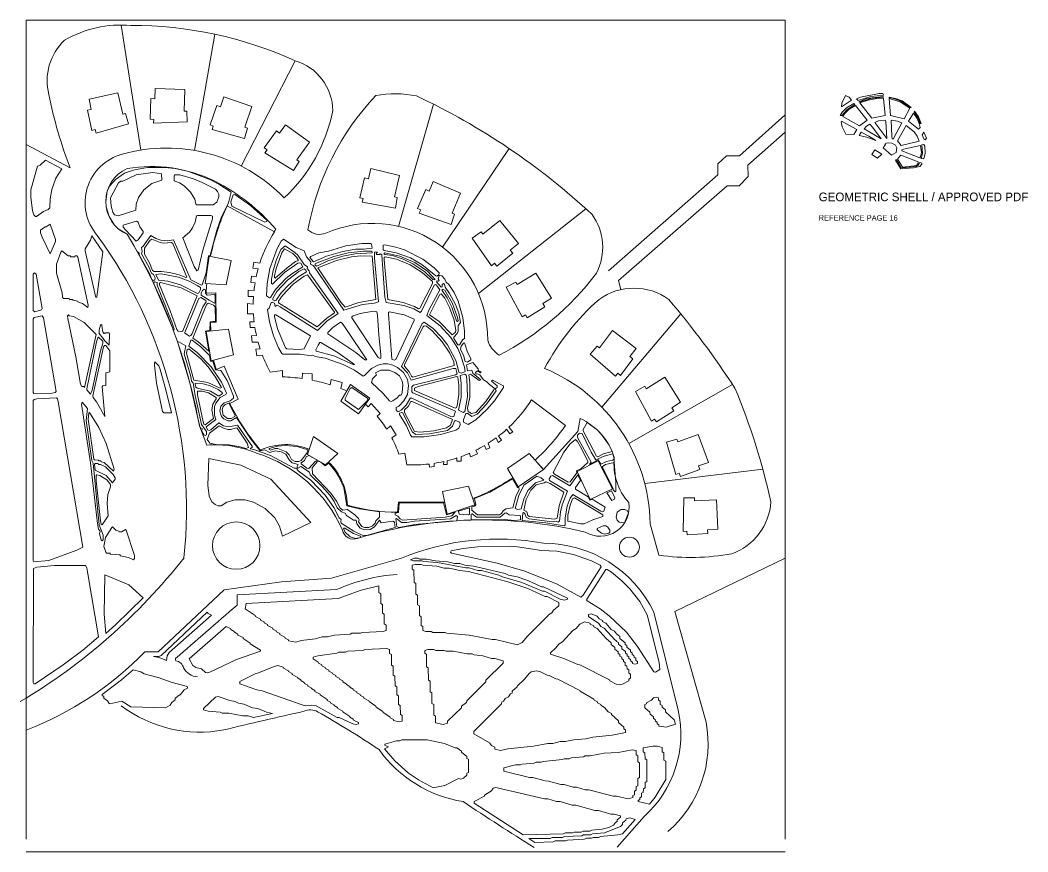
# Model space of a CAD drawing. Header units: inches. Extents: x 36 to 190, y -75 to 56.
# Drawn here: x 90.97 to 137.7, y -74.69 to -36.1 of the extents above; entities that cross this region are included whole.
import ezdxf

# ---------------------------------------------------------------- set-up
doc = ezdxf.new("R2010")
doc.units = ezdxf.units.IN
for name, color, linetype, lineweight in [('01_ORIGINAL_CAD', 7, 'Continuous', 20), ('02_APPROVED_PDF_OUTLINES', 7, 'Continuous', 15), ('03_ADDED_AREAS_SAME_COMPOSITION', 7, 'Continuous', 15), ('04_APPROVED_PERIMETER', 7, 'Continuous', 15), ('05_REFERENCE_ICON', 7, 'Continuous', 15), ('06_LABEL', 7, 'Continuous', 15)]:
    doc.layers.add(name, color=color, linetype=linetype, lineweight=lineweight)

# ---------------------------------------------------------------- blocks, each defined once
blk = doc.blocks.new('08_GEOMETRIC_SHELL')
at = {"layer": '01_ORIGINAL_CAD'}
for p, q in [((36.248, 17.906), (36.248, 55.9)), ((36.248, 55.9), (71.442, 55.9)), ((71.442, 55.9), (71.442, 17.906)), ((71.442, 17.312), (36.248, 17.312))]:
    blk.add_line(p, q, dxfattribs=at)
for points in [[(40.658, 55.675), (41.569, 49.871)], [(45, 55.245), (44.06, 49.85)], [(48.726, 54.013), (46.225, 49.126)], [(55.143, 52), (53.51, 46.333)], [(63.257, 44.272), (68.329, 48.719), (68.329, 49.231), (68.73, 49.6), (69.33, 49.6), (71.442, 51.512), (71.442, 50.696), (69.711, 49.177), (69.725, 48.651), (69.304, 48.218), (68.761, 48.218), (63.72, 43.82), (63.817, 43.397)], [(38.284, 49.049), (36.248, 50.129)], [(55.552, 45.371), (58.647, 49.945)], [(62.206, 47.145), (57.223, 43.22)], [(47.087, 44.63), (46.802, 44.667), (46.766, 44.393), (47.006, 44.362)], [(46.916, 43.993), (46.696, 44.016), (46.666, 43.73), (46.862, 43.709)], [(45.044, 43.247), (44.595, 43.241)], [(44.807, 41.482), (44.799, 41.881), (45.061, 41.886), (45.044, 43.247)], [(46.813, 43.357), (46.546, 43.371), (46.546, 43.074), (46.789, 43.074)], [(46.775, 42.728), (46.519, 42.748), (46.519, 42.277), (46.786, 42.274)], [(66.604, 42.276), (62.941, 37.945)], [(46.818, 41.908), (46.625, 41.902), (46.633, 41.638), (46.856, 41.638)], [(46.926, 41.27), (46.702, 41.249), (46.728, 40.961), (47.002, 40.962)], [(47.096, 40.651), (46.9, 40.63)], [(46.9, 40.63), (46.939, 40.324), (47.2, 40.358)], [(46.075, 38.317), (45.433, 39.849), (45.059, 39.693)], [(49.053, 39.272), (49.062, 39.519), (49.515, 39.492), (49.513, 39.194)], [(50.35, 38.981), (50.396, 39.232), (50.902, 39.093), (50.842, 38.811)], [(51.286, 38.996), (52.178, 38.364), (51.665, 37.64), (50.837, 38.227), (51.286, 38.996)], [(69.006, 38.995), (64.196, 36.253)], [(46.075, 38.317), (45.692, 38.109)], [(52.249, 38.111), (52.108, 37.96)], [(52.249, 38.111), (52.668, 37.654), (52.525, 37.523)], [(52.968, 36.924), (53.149, 37.079), (53.413, 36.661), (53.207, 36.514)], [(58.528, 36.918), (58.67, 36.704), (58.814, 36.799), (58.632, 37.014)], [(49.567, 36.583), (50.703, 35.787), (50.129, 35.27), (49.295, 35.742), (49.567, 36.583)], [(58.043, 36.524), (58.141, 36.305), (58.295, 36.419), (58.155, 36.608)], [(57.496, 36.162), (57.572, 35.985), (57.754, 36.063), (57.668, 36.267)], [(53.805, 35.806), (53.533, 35.759)], [(53.805, 35.806), (53.805, 35.806)], [(56.221, 35.586), (56.221, 35.439), (56.423, 35.439), (56.423, 35.655)], [(56.812, 35.811), (56.853, 35.634), (57.179, 35.773), (57.105, 35.949)], [(58.564, 35.106), (59.058, 34.241), (60.235, 35.059), (59.57, 35.799), (58.564, 35.106)], [(54.929, 35.306), (54.944, 35.165), (55.16, 35.189), (55.16, 35.336)], [(55.61, 35.419), (55.608, 35.288), (55.771, 35.288), (55.771, 35.457)], [(70.407, 35.063), (64.93, 34.409)], [(53.515, 33.54), (53.473, 33.07)], [(53.515, 33.54), (55.65, 33.54)], [(65.18, 32.538), (65.591, 31.078)], [(71.442, 30.938), (66.326, 28.468)], [(46.027, 28.759), (46.027, 29.23), (50.643, 29.479)], [(66.326, 28.468), (67.775, 23.323)]]:
    blk.add_lwpolyline(points, dxfattribs=at)
for points in [[(40.725, 51.537), (40.502, 52.523), (39.164, 52.23), (39.268, 51.758), (39.093, 51.72), (39.298, 50.787), (39.453, 50.821), (39.491, 50.65), (40.993, 51.087), (40.853, 51.565)], [(43.572, 51.68), (43.598, 52.69), (42.23, 52.734), (42.214, 52.252), (42.035, 52.258), (42.004, 51.303), (42.163, 51.298), (42.158, 51.123), (43.721, 51.177), (43.704, 51.675)], [(46.381, 50.933), (46.709, 51.889), (45.415, 52.34), (45.257, 51.885), (45.088, 51.944), (44.773, 51.041), (44.923, 50.989), (44.866, 50.824), (46.374, 50.409), (46.506, 50.889)], [(48.804, 49.422), (49.389, 50.246), (48.277, 51.045), (47.995, 50.654), (47.85, 50.758), (47.292, 49.982), (47.421, 49.889), (47.319, 49.747), (48.648, 48.921), (48.911, 49.345)], [(53.327, 47.704), (53.561, 48.687), (52.231, 49.012), (52.116, 48.544), (51.942, 48.586), (51.715, 47.658), (51.87, 47.62), (51.829, 47.45), (53.37, 47.181), (53.455, 47.672)], [(55.995, 46.944), (56.387, 47.876), (55.128, 48.415), (54.938, 47.972), (54.774, 48.042), (54.397, 47.164), (54.544, 47.101), (54.475, 46.94), (55.951, 46.422), (56.116, 46.892)], [(57.426, 45.973), (58.218, 46.601), (59.075, 45.534), (58.699, 45.232), (58.811, 45.092), (58.066, 44.493), (57.966, 44.618), (57.83, 44.508), (56.934, 45.791), (57.343, 46.076)], [(45.757, 44.748), (44.738, 44.957), (44.556, 43.684), (45.524, 43.622)], [(59.019, 43.63), (59.878, 44.165), (60.608, 43.006), (60.2, 42.749), (60.296, 42.598), (59.487, 42.088), (59.402, 42.222), (59.254, 42.129), (58.511, 43.505), (58.949, 43.742)], [(45.629, 41.562), (44.593, 41.461), (44.828, 40.095), (45.865, 40.369)], [(62.827, 40.702), (63.445, 41.502), (64.534, 40.672), (64.241, 40.288), (64.384, 40.18), (63.804, 39.42), (63.677, 39.516), (63.571, 39.377), (62.394, 40.407), (62.722, 40.782)], [(65.006, 38.799), (65.865, 39.334), (66.595, 38.175), (66.187, 37.918), (66.283, 37.767), (65.474, 37.257), (65.389, 37.391), (65.242, 37.298), (64.498, 38.674), (64.936, 38.911)], [(66.464, 36.332), (67.417, 36.67), (67.882, 35.382), (67.428, 35.218), (67.489, 35.05), (66.59, 34.725), (66.536, 34.875), (66.372, 34.816), (65.94, 36.319), (66.419, 36.457)], [(61.796, 34.957), (62.78, 35.461), (63.435, 34.152), (62.399, 33.663)], [(55.549, 34.034), (56.763, 34.283), (57.058, 33.412), (55.766, 32.976)], [(67.244, 33.6), (68.254, 33.648), (68.327, 32.28), (67.845, 32.255), (67.855, 32.076), (66.9, 32.025), (66.892, 32.184), (66.717, 32.175), (66.739, 33.739), (67.237, 33.732)]]:
    blk.add_lwpolyline(points, close=True, dxfattribs=at)
for points in [[(44.283, 37.084, 0.090917), (40.931, 45.968, -0.652582), (40.931, 49.011, -0.158741), (45.004, 48.425, -0.098355), (47.824, 46.203), (47.755, 46.078)], [(47.087, 44.63, -0.062406), (47.763, 46.073), (45.572, 47.29, 0.058367), (44.801, 44.944, 0.058367)], [(50.14, 46.014, -0.546754), (57.65, 41.045, 0.171391), (58.184, 40.351, 0.171391)], [(46.916, 43.993, -0.01479), (47.006, 44.362, -0.01479)], [(44.621, 43.68, 0.010358), (44.595, 43.241)], [(46.813, 43.357, -0.013879), (46.862, 43.709)], [(60.29, 39.74, -0.089338), (62.813, 42.944, -0.322066), (66.051, 42.944, -0.030946), (69.111, 38.833, -0.044664), (70.78, 33.554, -0.301674), (68.967, 31.144, -0.082145), (65.591, 31.078)], [(46.775, 42.728, -0.013523), (46.789, 43.074, -0.013523)], [(46.818, 41.908, -0.014342), (46.786, 42.274)], [(46.926, 41.27, -0.014645), (46.856, 41.638)], [(47.096, 40.651, -0.012679), (47.002, 40.962)], [(48.142, 39.35), (48.13, 39.649), (47.57, 39.561, -0.034306), (47.2, 40.358, -0.034306)], [(44.936, 40.124, 0.010564), (45.059, 39.693, 0.010564)], [(60.29, 39.74, -0.300089), (65.18, 32.538)], [(45.692, 38.109, 0.060935), (47.109, 35.956, -0.206423), (49.375, 35.99)], [(59.849, 35.488, 0.057164), (61.253, 37.088), (59.681, 38.289, -0.064319), (58.632, 37.014, -0.064319)], [(59.998, 35.322), (60.235, 35.059), (61.831, 36.816), (61.933, 37.418, -0.214593), (63.522, 35.602, 0.212382), (64.188, 33.517, -0.642649), (62.166, 32.15, 0.132984), (51.615, 31.858, -0.471407), (50.913, 32.245)], [(46.935, 35.809, 0.119192), (44.621, 36.188), (44.283, 37.084)], [(58.528, 36.918, -0.018836), (58.155, 36.608, -0.018836)], [(58.043, 36.524, -0.017658), (57.668, 36.267, -0.017658)], [(57.496, 36.162, -0.017305), (57.105, 35.949, -0.017305)], [(54.929, 35.306, -0.040089), (53.897, 35.276), (53.805, 35.806)], [(56.221, 35.586, -0.018166), (55.771, 35.457, -0.018166)], [(56.812, 35.811, -0.016254), (56.423, 35.655, -0.016254)], [(50.274, 35.4, -0.198705), (51.143, 33.392, 0.063223), (53.473, 33.07)], [(55.61, 35.419, -0.017778), (55.16, 35.336, -0.017778)], [(56.959, 33.703, 0.056142), (58.811, 34.673)], [(53.65, 30.945, -0.14301), (60.243, 31.63, -0.286424), (65.36, 28.431), (66.481, 23.89, -0.272091), (64.9, 18.954), (63.661, 17.533)], [(53.65, 30.945), (50.4, 30.004), (48.095, 29.84), (45.427, 29.473), (42.376, 26.597), (41.758, 26.597, -0.10797), (36.248, 22.954)]]:
    blk.add_lwpolyline(points, format="xyb", dxfattribs=at)
for centre, radius in [((45.989, 31.521), 1.1), ((64.22, 31.448), 0.463)]:
    blk.add_circle(centre, radius, dxfattribs=at)
for centre, radius, start, end in [((40.658, 50.423), 5.252, 85.2142, 120.0956), ((41.139, 37.317), 18.339, 65.5622, 90.1344), ((39.813, 53.089), 2.593, 133.6015, 194.2753), ((48.026, 51.672), 2.444, 0.7167, 73.3418), ((57.911, 56.571), 21.019, 191.3089, 200.9684), ((61.436, 43.951), 12.326, 136.7478, 169.6154), ((53.373, 47.535), 4.948, 78.6004, 100.6499), ((40.939, 23.771), 31.601, 47.0054, 64.8874), ((43.034, 53.196), 7.583, 313.0815, 348.6437), ((41.312, 47.434), 2.33, 105.2161, 220.7715), ((42.751, 42.34), 7.624, 44.2289, 105.6047), ((60.387, 45.356), 2.599, 332.6099, 36.0186), ((22.064, 33.195), 21.619, 354.0583, 36.0319), ((49.852, 46.755), 0.794, 227.0981, 291.2465), ((51.961, 52.291), 13.465, 297.5281, 322.8549), ((47.898, 31.093), 8.26, 81.9573, 88.3074), ((47.898, 31.093), 8.26, 72.7279, 78.7214), ((47.898, 31.093), 8.26, 67.0855, 69.118), ((48.363, 33.974), 5.47, 46.7825, 48.644), ((48.363, 33.974), 5.47, 32.6388, 40.4465), ((48.363, 33.974), 5.47, 19.0436, 27.6609), ((44.996, 29.643), 6.464, 23.734, 72.5429), ((22.02, 47.825), 27.364, 300.648, 321.9453), ((54.073, 21.787), 8.422, 94.2501, 114.0352), ((177.596, -125.015), 202.378, 130.55026, 131.62005), ((43.293, 26.24), 0.119, 162.5746, 211.3187), ((43.119, 25.741), 0.443, 13.2811, 80.611), ((44.225, 26.196), 0.761, 207.5896, 267.5639), ((44.306, 28.951), 6.083, 233.183, 280.5392), ((83.889, -134.15), 161.762, 102.40484, 103.75801), ((49.433, 23.211), 0.689, 61.2688, 115.2094), ((27.349, -15.654), 45.391, 56.1832, 60.407), ((62.535, 22.313), 5.337, 310.4718, 10.9016), ((57.468, 25.543), 5.979, 215.6658, 260.7622), ((129.159, 128.7), 131.041, 236.3299, 238.04792)]:
    blk.add_arc(centre, radius, start, end, dxfattribs=at)
at = {"layer": '02_APPROVED_PDF_OUTLINES'}
for points in [[(42.116, 48.828), (42.528, 48.774), (42.546, 48.482), (42.075, 48.318), (41.702, 48.021), (41.461, 47.667), (41.354, 47.369), (41.328, 47.085), (40.514, 46.816), (40.35, 46.87), (40.27, 46.995), (40.19, 47.264), (40.162, 47.654), (40.533, 48.352), (40.63, 48.424), (40.736, 48.425), (41.346, 48.72)], [(43.133, 48.721), (43.377, 48.721), (44.015, 48.534), (44.413, 48.373), (45.024, 48.051), (45.122, 47.953), (45.175, 47.819), (45.176, 47.697), (45.097, 47.455), (44.92, 47.33), (44.162, 47.329), (44.118, 47.356), (44.063, 47.588), (43.874, 47.915), (43.579, 48.212), (43.364, 48.347), (43.107, 48.447), (43.107, 48.649)], [(45.923, 47.815), (46.645, 47.301), (47.257, 46.765), (47.407, 46.613), (47.408, 46.571), (47.323, 46.526), (45.782, 47.277), (45.737, 47.47), (45.843, 47.792)], [(44.19, 46.843), (44.814, 46.843), (44.885, 46.799), (44.886, 46.677), (44.437, 45.224), (44.227, 44.296), (44.168, 44.269), (44.044, 44.475), (43.51, 45.796), (43.824, 46.069), (43.958, 46.259), (44.092, 46.53), (44.146, 46.816)], [(41.364, 46.572), (41.435, 46.528), (41.518, 46.311), (41.675, 46.098), (41.675, 46.03), (41.437, 45.708), (41.346, 45.642), (40.855, 46.164), (40.749, 46.298), (40.749, 46.384)], [(42.082, 45.741), (42.458, 45.58), (42.62, 45.553), (42.985, 45.581), (43.056, 45.536), (43.696, 43.974), (43.658, 43.953), (43.345, 44.08), (42.891, 44.188), (42.516, 44.241), (42.177, 44.241), (42.106, 44.286), (41.972, 44.634), (41.733, 45.037), (41.733, 45.32), (41.998, 45.696)], [(51.811, 45.533), (52.223, 45.534), (52.267, 45.507), (52.294, 45.322), (51.905, 45.268), (51.536, 45.268), (50.926, 45.16), (50.18, 44.944), (49.576, 44.682), (49.405, 44.882), (49.449, 44.941), (49.821, 45.103), (50.268, 45.184), (51.068, 45.426)], [(48.228, 45.289), (48.614, 45.075), (48.791, 44.896), (48.871, 44.747), (48.745, 44.7), (48.347, 44.404), (47.799, 43.93), (47.761, 43.95), (47.761, 44.036), (47.84, 44.385), (48.104, 45.11)], [(51.891, 45.185), (52.25, 45.185), (52.294, 45.158), (52.294, 45.108), (51.51, 45.053), (50.927, 44.945), (50.234, 44.729), (49.73, 44.488), (49.645, 44.533), (49.644, 44.592), (49.742, 44.646), (50.511, 44.942), (51.174, 45.104)], [(51.759, 44.97), (52.295, 44.943), (52.458, 42.934), (51.674, 42.799), (51.046, 42.584), (50.842, 42.816), (49.778, 44.405), (50.644, 44.754), (51.334, 44.916)], [(52.873, 45.105), (53.578, 44.944), (54.268, 44.65), (54.853, 44.247), (55.217, 43.875), (55.172, 43.848), (55.105, 43.875), (54.735, 44.221), (54.174, 44.598), (53.723, 44.812), (53.242, 44.974), (52.873, 45.027), (52.829, 45.054)], [(52.9, 44.917), (53.419, 44.81), (54.056, 44.542), (54.614, 44.194), (55.084, 43.773), (55.084, 43.678), (54.503, 42.533), (54.444, 42.506), (54.258, 42.612), (53.724, 42.8), (53.019, 42.934), (52.856, 44.777), (52.856, 44.89)], [(49.141, 44.355), (49.217, 44.306), (49.244, 44.22), (48.853, 43.975), (48.426, 43.624), (48.08, 43.246), (47.848, 42.903), (47.781, 42.876), (47.683, 42.93), (47.683, 42.989), (47.868, 43.312), (48.363, 43.84), (48.893, 44.243)], [(49.301, 44.087), (50.548, 42.347), (50.548, 42.315), (50.183, 42.07), (49.735, 41.67), (47.949, 42.787), (47.949, 42.855), (48.134, 43.124), (48.629, 43.652), (49.132, 44.028)], [(42.484, 43.728), (43.44, 43.487), (44.176, 43.112), (43.515, 41.478), (43.471, 41.451), (43.298, 41.477), (43.227, 41.549), (42.932, 42.407), (42.426, 43.615), (42.426, 43.701)], [(44.344, 43.032), (44.583, 42.898), (44.601, 42.838), (44.443, 42.596), (43.94, 41.362), (43.887, 41.263), (43.829, 41.236), (43.599, 41.37), (43.598, 41.403), (44.206, 42.879), (44.259, 42.987)], [(44.498, 43.412), (44.566, 43.381), (44.561, 43.233), (44.636, 43.14), (44.981, 43.166), (45.01, 43.14), (45.015, 42.794), (44.988, 42.773), (44.728, 42.901), (44.365, 43.142), (44.365, 43.255), (44.418, 43.363)], [(55.492, 43.201), (55.67, 42.995), (55.883, 42.566), (56.096, 41.976), (56.177, 41.505), (56.15, 41.424), (56.006, 41.305), (55.405, 41.911), (54.958, 42.229), (55.302, 42.941), (55.434, 43.174)], [(55.54, 43.416), (55.669, 43.371), (56.015, 42.754), (56.255, 42.11), (56.282, 41.943), (56.244, 41.923), (56.206, 41.943), (55.991, 42.578), (55.777, 43.01), (55.54, 43.357)], [(44.702, 42.764), (44.929, 42.683), (45.017, 42.603), (45.026, 41.935), (44.774, 41.905), (44.772, 41.513), (44.558, 41.468), (44.716, 40.539), (44.203, 40.992), (43.971, 41.147), (44.552, 42.558), (44.631, 42.719)], [(47.818, 42.234), (49.435, 41.246), (49.144, 40.65), (48.92, 40.623), (48.343, 40.649), (48.272, 40.694), (47.898, 41.579), (47.765, 42.143), (47.764, 42.229)], [(52.347, 42.394), (52.512, 42.367), (52.539, 42.215), (52.594, 41.281), (52.702, 40.39), (52.702, 40.223), (52.658, 40.196), (52.573, 40.241), (51.348, 42.092), (51.348, 42.133), (51.419, 42.178), (51.737, 42.286)], [(53.091, 42.367), (53.769, 42.234), (54.238, 42.028), (54.238, 41.96), (53.392, 40.161), (53.328, 40.122), (53.21, 40.17), (53.183, 40.402), (53.047, 42.254), (53.046, 42.34)], [(50.823, 41.882), (50.894, 41.838), (51.107, 41.543), (52.039, 40.142), (51.954, 40.142), (51.53, 40.488), (50.235, 41.34), (50.235, 41.408), (50.464, 41.641)], [(54.711, 41.724), (54.805, 41.698), (55.071, 41.483), (55.541, 40.982), (55.887, 40.446), (56.073, 40.043), (56.1, 39.877), (54.185, 39.338), (54.114, 39.383), (54.031, 39.573), (53.794, 39.839), (53.794, 39.907), (54.64, 41.653)], [(43.335, 40.969), (43.649, 40.785), (43.571, 40.413), (43.891, 39.363), (43.919, 39.149), (43.998, 39.068), (44.079, 38.481), (44.373, 37.139), (44.612, 36.814), (44.613, 36.665), (44.548, 36.627), (44.483, 36.665), (44.377, 36.853), (44.429, 36.933), (44.324, 36.996), (44.27, 37.175), (43.841, 39.077), (43.281, 40.924), (43.281, 40.964)], [(49.918, 40.947), (50.719, 40.46), (51.481, 39.927), (51.443, 39.906), (50.519, 40.328), (49.697, 40.543), (49.679, 40.602), (49.784, 40.817), (49.864, 40.942)], [(56.58, 40.925), (56.711, 40.5), (56.869, 40.205), (56.87, 40.137), (56.719, 40.038), (56.608, 40.065), (56.526, 40.351), (56.394, 40.62), (56.421, 40.768), (56.526, 40.921)], [(43.787, 40.647), (44.349, 40.187), (44.686, 39.82), (45.032, 39.337), (45.299, 38.849), (45.24, 38.822), (44.679, 39.089), (44.027, 39.197), (43.68, 40.449), (43.706, 40.598)], [(52.698, 39.656), (53.083, 39.656), (53.349, 39.549), (53.553, 39.397), (53.686, 39.156), (53.713, 39.001), (53.687, 38.604), (53.634, 38.506), (53.561, 38.503), (53.449, 38.372), (53.245, 38.237), (53.166, 38.21), (53.099, 38.237), (52.81, 38.581), (52.256, 39.087), (52.309, 39.262), (52.493, 39.451), (52.441, 39.531)], [(56.216, 39.364), (56.261, 39.337), (56.314, 38.97), (56.315, 38.526), (56.237, 38.016), (56.21, 37.935), (56.139, 37.89), (54.248, 38.721), (54.248, 38.825), (54.425, 38.906)], [(56.511, 37.703), (56.293, 37.81), (56.425, 38.412), (56.424, 39.057), (56.37, 39.417), (56.588, 39.471), (56.659, 39.426), (56.685, 39.265), (56.714, 38.419), (56.582, 37.748)], [(44.125, 39.059), (44.458, 39.033), (44.75, 38.952), (45.148, 38.765), (45.334, 38.631), (45.352, 38.571), (45.182, 38.452), (44.789, 38.686), (44.179, 38.821), (44.108, 38.866), (44.081, 39.032)], [(51.355, 38.854), (52.095, 38.341), (52.069, 38.254), (51.653, 37.833), (51.037, 38.262), (51.037, 38.349), (51.275, 38.805)], [(44.188, 38.684), (44.405, 38.684), (44.697, 38.603), (45.061, 38.398), (45.061, 38.33), (44.903, 38.087), (44.85, 37.816), (44.93, 37.417), (44.541, 37.13), (44.482, 37.157), (44.456, 37.256), (44.188, 38.517)], [(54.144, 38.212), (56.025, 37.377), (55.92, 37.103), (55.743, 36.978), (55.159, 36.843), (54.522, 36.789), (54.251, 36.815), (53.799, 37.692), (53.798, 37.814), (53.955, 37.973), (54.09, 38.208)], [(53.667, 37.702), (53.715, 37.68), (54.144, 36.792), (54.313, 36.678), (54.956, 36.706), (55.782, 36.868), (56.025, 37.06), (56.109, 37.297), (56.153, 37.324), (56.353, 37.243), (56.371, 37.13), (56.318, 36.969), (56.168, 36.871), (55.478, 36.682), (54.708, 36.574), (54.137, 36.574), (54.066, 36.645), (53.878, 37.074), (53.56, 37.611), (53.56, 37.671)], [(45.205, 37.074), (45.391, 36.968), (45.606, 36.913), (45.745, 36.914), (45.981, 36.988), (46.028, 36.967), (46.498, 36.278), (46.552, 36.076), (46.44, 36.031), (46.171, 36.111), (45.64, 36.191), (45.06, 36.218), (44.767, 36.272), (44.643, 36.45), (44.749, 36.733)], [(63.417, 35.882), (63.019, 35.774), (62.753, 35.641), (62.695, 35.668), (62.082, 36.839), (62.082, 36.908), (62.267, 37.235), (62.707, 36.901), (62.922, 36.68), (63.278, 36.176)], [(61.914, 36.737), (62.026, 36.72), (62.455, 35.859), (62.672, 35.506), (63.058, 35.665), (63.456, 35.772), (63.517, 35.528), (63.444, 35.48), (63.152, 35.425), (62.898, 35.304), (62.774, 35.496), (62.371, 35.291), (62.455, 35.39), (61.817, 36.544), (61.817, 36.639)], [(49.312, 35.971), (49.26, 35.81), (49.004, 35.469), (48.897, 35.416), (48.724, 35.416), (48.547, 35.514), (48.438, 35.731), (48.298, 35.87), (47.923, 36.032), (47.785, 36.032), (47.596, 35.952), (47.511, 35.978), (47.511, 36.029), (47.9, 36.137), (48.278, 36.171), (48.808, 36.123)], [(61.716, 36.442), (61.814, 36.344), (61.947, 36.102), (62.294, 35.431), (62.294, 35.372), (61.964, 35.083), (61.772, 34.983), (61.784, 34.9), (61.473, 34.486), (61.388, 34.459), (60.75, 34.834), (60.679, 34.92), (61.181, 35.86), (61.473, 36.236)], [(48.129, 31.965), (47.994, 32.427), (47.778, 32.807), (47.324, 33.238), (46.79, 33.534), (46.388, 33.642), (45.934, 33.642), (45.557, 33.533), (45.291, 33.373), (45.145, 33.373), (45.012, 33.427), (44.861, 33.552), (44.728, 33.82), (44.674, 34.33), (44.724, 35.559), (46.2, 35.25), (47.6, 34.6), (49.45, 32.6)], [(49.354, 35.708), (49.703, 35.511), (49.745, 35.416), (49.806, 35.434), (49.906, 35.386), (50.119, 35.227), (50.276, 35.346), (50.609, 34.951), (50.754, 34.716), (50.973, 34.211), (51.12, 33.366), (51.711, 33.222), (52.636, 33.086), (52.636, 32.842), (52.455, 32.676), (52.425, 32.564), (52.301, 32.439), (52.142, 32.358), (51.942, 32.358), (51.809, 32.412), (51.658, 32.618), (51.684, 32.719), (51.655, 32.781), (51.494, 32.944), (51.143, 33.189), (50.932, 33.163), (50.807, 33.261), (50.645, 33.585), (50.379, 33.961), (49.53, 34.844), (49.503, 35.127), (49.737, 35.412), (49.665, 35.441), (49.349, 35.094), (49.256, 35.121), (48.999, 35.308), (48.998, 35.359), (49.153, 35.471), (49.237, 35.636)], [(63.509, 35.384), (63.596, 34.466), (63.597, 34.031), (63.559, 34.011), (63.468, 34.103), (63.466, 34.168), (62.961, 35.178), (63.111, 35.289)], [(59.088, 34.217), (59.111, 34.126), (58.953, 33.804), (58.82, 33.276), (58.485, 33.221), (58.374, 33.137), (58.29, 33.007), (58.193, 32.953), (57.17, 32.953), (56.913, 33.158), (56.913, 33.325), (57.036, 33.353), (57.098, 33.418), (57.045, 33.701), (57.751, 33.998), (58.799, 34.624), (59.03, 34.221)], [(59.927, 34.75), (60.127, 34.669), (60.251, 34.557), (59.86, 34.428), (59.512, 34.075), (59.325, 33.67), (59.201, 33.223), (59.054, 33.196), (58.93, 33.249), (59.088, 33.845), (59.326, 34.329)], [(61.954, 34.535), (61.714, 34.211), (61.715, 34.141), (62.303, 33.785), (62.381, 33.634), (62.498, 33.672), (63.094, 33.303), (63.041, 33.118), (62.977, 33.091), (62.903, 33.118), (61.592, 33.895), (61.475, 33.725), (61.342, 33.346), (61.237, 32.809), (61.237, 32.473), (61.193, 32.446), (60.353, 32.579), (59.25, 32.686), (59.276, 33.032), (59.314, 33.052), (59.378, 33.014), (59.436, 32.848), (59.577, 32.764), (60.642, 32.63), (60.821, 32.657), (60.915, 32.606), (60.974, 32.666), (61.001, 32.777), (61.027, 33.095), (61.106, 33.418), (61.344, 34.044), (60.512, 34.539), (60.494, 34.625), (60.573, 34.75), (60.658, 34.777), (61.464, 34.295), (61.831, 34.798)], [(60.352, 34.482), (60.552, 34.401), (61.181, 34.008), (60.971, 33.373), (60.865, 32.794), (60.741, 32.741), (59.586, 32.874), (59.515, 32.919), (59.459, 33.082), (59.328, 33.169), (59.434, 33.658), (59.645, 34.087), (59.901, 34.347), (60.27, 34.428)], [(61.668, 33.731), (62.988, 32.954), (62.989, 32.868), (62.52, 32.714), (62.122, 32.527), (61.975, 32.527), (61.365, 32.661), (61.373, 32.935), (61.478, 33.391), (61.584, 33.686)], [(63.385, 34.063), (63.544, 33.741), (63.527, 33.682), (63.4, 33.608), (63.176, 33.968)], [(55.597, 33.505), (55.744, 32.948), (56.14, 33.065), (55.99, 32.898), (55.671, 32.844), (53.693, 32.708), (53.587, 32.762), (53.483, 32.894), (53.356, 32.95), (53.356, 33.027), (53.506, 33.057), (53.547, 33.505)], [(56.302, 33.12), (56.803, 33.271), (56.804, 32.979), (56.759, 32.952), (56.329, 32.979)], [(63.832, 33.196), (64.005, 33.196), (64.112, 33.143), (64.18, 33.047), (63.999, 32.582), (63.754, 32.609), (63.656, 32.707), (63.603, 32.841), (63.655, 33.071)], [(58.507, 33.035), (58.647, 32.951), (59.122, 32.924), (59.166, 32.897), (59.167, 32.713), (58.916, 32.686), (58.412, 32.739), (58.379, 32.712), (56.887, 32.711), (56.887, 32.976), (56.925, 32.997), (57.134, 32.842), (58.226, 32.843), (58.444, 33.031)], [(51.022, 32.332), (51.426, 32.087), (51.744, 31.952), (51.762, 31.902), (51.518, 31.848), (51.279, 31.928), (51.022, 32.161), (50.969, 32.328)], [(63.011, 32.444), (63.131, 32.444), (63.228, 32.372), (63.308, 32.238), (63.309, 32.143), (63.264, 32.098), (63.065, 32.045), (62.932, 32.098), (62.728, 32.259), (62.728, 32.309)]]:
    blk.add_lwpolyline(points, close=True, dxfattribs=at)
at = {"layer": '03_ADDED_AREAS_SAME_COMPOSITION'}
for points in [[(37.904, 49.002), (37.627, 48.571), (37.445, 48.048), (37.365, 47.607), (37.345, 47.189), (37.272, 47.11), (37.055, 47.03), (36.733, 46.792), (36.682, 46.791), (36.609, 46.871), (36.549, 47.056), (36.468, 47.69), (36.468, 48.029), (36.78, 49.127), (36.899, 49.168), (37.139, 49.407)], [(37.362, 46.431), (37.607, 45.73), (37.607, 45.63), (37.359, 45.057), (36.99, 45.827), (36.909, 46.025), (36.909, 46.153), (37.122, 46.312), (37.18, 46.312)], [(39.805, 45.154), (39.528, 43.068), (39.484, 43.028), (38.989, 45.195), (38.989, 45.283), (39.225, 45.687), (39.288, 45.89)], [(37.903, 45.202), (38.196, 44.965), (38.294, 44.965), (38.318, 44.925), (38.498, 44.925), (38.523, 44.965), (38.593, 44.965), (38.647, 44.899), (39.129, 42.679), (39.1, 42.561), (38.865, 42.748), (38.645, 42.828), (38.622, 42.868), (38.425, 42.907), (38.4, 42.947), (38.265, 42.947), (38.24, 42.986), (37.985, 42.986), (37.932, 43.052), (37.911, 43.25), (37.651, 44.162), (37.65, 44.58), (37.85, 45.136)], [(36.578, 44.119), (36.638, 44.179), (36.705, 44.119), (36.983, 42.525), (36.953, 42.454), (36.655, 42.373), (36.578, 42.433)], [(37.455, 38.598), (36.602, 38.575), (36.578, 38.624), (36.578, 42.045), (36.621, 42.102), (36.984, 42.188), (37.057, 42.085), (37.632, 38.674), (37.597, 38.628)], [(38.239, 42.189), (38.436, 42.149), (38.936, 41.872), (39.49, 41.318), (38.959, 38.863), (38.926, 38.902), (38.829, 38.902), (38.775, 39.008), (38.553, 40.276), (38.173, 42.061), (38.172, 42.189), (38.206, 42.228)], [(39.756, 41.755), (39.78, 41.496), (39.837, 41.36), (39.866, 41.398), (39.901, 41.358), (39.946, 41.398), (40.096, 41.398), (40.118, 41.359), (40.101, 40.817), (39.906, 41.006), (39.632, 41.363), (39.632, 41.53), (39.692, 41.755), (39.721, 41.785)], [(39.606, 41.199), (39.797, 41.001), (39.81, 40.913), (39.691, 40.556), (39.313, 38.731), (39.229, 38.546), (39.055, 38.744), (39.055, 38.792), (39.513, 40.974), (39.566, 41.159)], [(39.937, 40.803), (40.123, 40.565), (40.13, 39.579), (39.94, 39.535), (39.939, 38.956), (39.799, 38.929), (39.778, 38.889), (39.889, 37.516), (39.511, 38.186), (39.349, 38.388), (39.335, 38.475), (39.833, 40.737), (39.886, 40.803)], [(42.221, 40.044), (42.396, 39.855), (42.455, 39.685), (42.729, 38.75), (42.985, 37.679), (42.628, 37.679), (42.574, 37.745), (42.293, 39.053), (42.192, 39.886), (42.192, 40.013)], [(37.299, 30.826), (36.602, 30.775), (36.578, 30.824), (36.579, 38.255), (36.615, 38.299), (36.746, 38.327), (37.649, 38.377), (37.701, 38.328), (37.732, 38.185), (38.882, 31.445), (38.602, 31.302)], [(38.845, 38.175), (39.094, 37.88), (39.034, 37.33), (39.297, 35.462), (39.356, 35.342), (39.639, 32.492), (39.819, 32.012), (39.819, 31.792), (39.77, 31.735), (39.722, 31.792), (39.641, 32.069), (39.68, 32.188), (39.601, 32.281), (39.561, 32.545), (39.238, 35.356), (38.816, 38.085)], [(39.185, 37.699), (39.621, 36.995), (39.955, 36.255), (40.336, 35.066), (40.302, 34.978), (39.869, 35.374), (39.732, 35.414), (39.709, 35.453), (39.612, 35.453), (39.589, 35.492), (39.412, 35.493), (39.378, 35.532), (39.117, 37.383), (39.156, 37.669)], [(39.582, 35.33), (39.605, 35.29), (39.702, 35.29), (39.922, 35.171), (40.282, 34.815), (40.376, 34.67), (40.376, 34.609), (40.247, 34.432), (39.952, 34.778), (39.452, 35.017), (39.418, 35.29), (39.452, 35.329)], [(39.663, 34.775), (39.983, 34.577), (40.156, 34.352), (40.156, 34.251), (40.038, 33.893), (39.997, 33.493), (40.058, 32.903), (39.765, 32.479), (39.721, 32.519), (39.701, 32.664), (39.499, 34.528), (39.499, 34.774), (39.528, 34.805)], [(40.254, 32.396), (40.405, 32.239), (40.545, 32.198), (40.567, 32.159), (40.672, 32.159), (40.849, 32.268), (40.885, 32.238), (41.279, 31.062), (41.279, 30.922), (41.226, 30.855), (40.993, 30.973), (40.615, 31.053), (40.593, 31.092), (40.155, 31.131), (40.133, 31.17), (39.976, 31.171), (39.936, 31.21), (39.842, 31.475), (39.921, 31.893), (40.214, 32.356)], [(55.952, 31.276), (56.508, 31.391), (57.198, 31.467), (58.696, 31.492), (59.031, 31.467), (60.141, 31.294), (60.861, 31.266), (61.636, 31.116), (62.469, 30.813), (62.864, 30.616), (62.905, 30.541), (62.073, 29.222), (61.967, 29.135), (60.879, 29.728), (59.374, 30.33), (58.084, 30.709), (55.967, 31.164), (55.92, 31.211)], [(54.408, 30.938), (54.499, 30.897), (54.813, 30.897), (55.228, 30.815), (55.784, 30.773), (56.118, 30.69), (56.351, 30.69), (56.595, 30.609), (56.998, 30.566), (58.456, 30.234), (58.612, 30.155), (59.023, 30.068), (59.509, 29.902), (60.151, 29.615), (60.238, 29.611), (61.346, 29.085), (61.347, 29.035), (61.212, 28.993), (61.007, 29.035), (60.291, 29.402), (60.196, 29.408), (59.237, 29.817), (58.333, 30.072), (58.169, 30.154), (57.36, 30.361), (57.199, 30.363), (56.793, 30.485), (56.632, 30.487), (55.327, 30.736), (54.69, 30.777), (54.598, 30.818), (54.204, 30.819), (54.069, 30.86), (54.256, 30.938)], [(36.666, 25.11), (36.607, 25.111), (36.578, 25.163), (36.582, 30.466), (36.746, 30.527), (37.556, 30.603), (38.999, 30.598), (39.055, 30.494), (39.107, 30.21), (39.601, 27.284), (38.873, 26.675), (37.969, 25.997)], [(54.571, 30.648), (54.662, 30.607), (55.299, 30.565), (55.633, 30.482), (55.866, 30.482), (56.353, 30.359), (56.757, 30.316), (58.538, 29.86), (59.51, 29.528), (60.314, 29.158), (60.402, 29.154), (60.943, 28.877), (60.943, 28.73), (60.705, 28.522), (60.621, 28.398), (60.463, 28.314), (60.459, 28.273), (59.496, 27.316), (59.251, 27.026), (59.035, 26.915), (58.019, 27.162), (57.859, 27.164), (56.796, 27.371), (55.754, 27.454), (55.663, 27.495), (55.106, 27.495), (55.024, 27.535), (54.783, 27.537), (54.647, 27.578), (54.646, 27.767), (54.565, 27.814), (54.563, 28.224), (54.483, 28.271), (54.48, 28.723), (54.4, 28.769), (54.398, 29.217), (54.317, 29.268), (54.315, 29.757), (54.234, 29.808), (54.232, 30.38), (54.151, 30.431), (54.15, 30.606), (54.285, 30.648)], [(62.26, 28.957), (62.238, 29.006), (62.271, 29.082), (63.13, 30.407), (63.185, 30.414), (63.389, 30.291), (63.872, 29.884), (64.242, 29.515), (64.701, 28.928), (65.047, 28.307), (65.598, 26.104), (65.635, 25.778), (65.424, 25.65), (65.358, 25.657), (64.599, 26.841), (64.086, 27.506), (63.286, 28.256), (62.873, 28.592)], [(39.941, 27.438), (39.865, 28.342), (39.903, 30.158), (41.014, 29.701), (41.672, 29.102), (40.402, 27.853)], [(52.607, 29.341), (52.689, 29.29), (52.69, 28.842), (52.771, 28.791), (52.773, 28.385), (52.854, 28.334), (52.856, 27.887), (52.937, 27.836), (52.938, 27.578), (52.803, 27.536), (51.842, 27.494), (51.751, 27.453), (51.357, 27.452), (51.266, 27.411), (50.548, 27.369), (50.215, 27.286), (49.973, 27.284), (49.649, 27.202), (49.003, 27.117), (48.759, 27.036), (48.419, 27.105), (48.416, 27.146), (48.257, 27.23), (48.249, 27.275), (48.014, 27.396), (48.006, 27.441), (47.851, 27.52), (47.843, 27.565), (47.689, 27.645), (47.681, 27.69), (47.446, 27.811), (47.438, 27.856), (47.283, 27.936), (47.28, 27.977), (47.121, 28.06), (47.113, 28.105), (46.878, 28.226), (46.87, 28.271), (46.411, 28.59), (46.447, 28.832), (50.714, 29.065), (51.785, 29.455), (52.606, 29.651)], [(44.645, 28.433), (44.69, 28.369), (44.841, 28.292), (42.873, 26.564), (42.781, 26.41), (42.756, 26.19), (42.415, 26.323), (42.15, 26.377), (42.404, 26.378), (42.506, 26.419)], [(62.447, 28.356), (62.725, 28.255), (62.814, 28.127), (62.968, 28.047), (62.976, 28.002), (63.131, 27.923), (63.378, 27.633), (63.537, 27.549), (63.621, 27.425), (63.78, 27.3), (63.784, 27.217), (64.024, 27.009), (64.025, 26.931), (64.105, 26.884), (64.109, 26.802), (64.268, 26.677), (64.269, 26.599), (64.349, 26.552), (64.353, 26.47), (64.431, 26.427), (64.435, 26.345), (64.512, 26.303), (64.514, 26.183), (64.594, 26.137), (64.594, 26.045), (64.478, 26.013), (64.362, 26.045), (64.358, 26.113), (64.281, 26.156), (64.277, 26.238), (64.199, 26.28), (64.195, 26.363), (64.118, 26.405), (64.114, 26.487), (64.036, 26.53), (64.033, 26.612), (63.874, 26.737), (63.87, 26.82), (63.711, 26.945), (63.708, 27.027), (63.63, 27.069), (63.626, 27.11), (63.549, 27.153), (63.054, 27.696), (62.899, 27.775), (62.81, 27.903), (62.331, 28.232), (62.331, 28.324)], [(45.737, 27.667), (45.744, 27.622), (45.899, 27.542), (45.902, 27.501), (46.061, 27.418), (46.069, 27.373), (46.304, 27.251), (46.312, 27.207), (46.629, 27.002), (46.637, 26.958), (47.116, 26.67), (47.116, 26.62), (46.005, 26.242), (44.8, 25.663), (44.638, 25.622), (44.559, 25.639), (44.381, 25.81), (44.122, 25.871), (43.974, 25.965), (43.8, 26.264), (45.527, 27.775)], [(62.143, 27.992), (62.403, 27.922), (62.406, 27.882), (62.565, 27.798), (62.573, 27.753), (62.727, 27.673), (63.137, 27.217), (63.377, 27.009), (63.381, 26.926), (63.539, 26.801), (63.543, 26.719), (63.702, 26.593), (63.706, 26.511), (63.783, 26.469), (63.785, 26.391), (63.865, 26.344), (63.869, 26.262), (63.946, 26.22), (63.95, 26.137), (64.028, 26.095), (64.029, 25.975), (64.109, 25.929), (64.11, 25.809), (64.191, 25.763), (64.192, 25.602), (64.272, 25.555), (64.273, 25.366), (64.196, 25.324), (64.193, 25.242), (63.896, 25.089), (63.754, 25.057), (63.611, 25.089), (63.313, 25.241), (63.3, 25.29), (61.922, 25.995), (61.827, 26.002), (61.185, 26.289), (60.558, 26.487), (60.557, 26.551), (60.796, 26.759), (60.96, 26.966), (61.118, 27.05), (61.605, 27.59), (61.759, 27.67), (61.928, 27.881)], [(52.967, 26.742), (53.103, 26.7), (53.104, 26.511), (53.185, 26.465), (53.186, 25.976), (53.267, 25.925), (53.27, 25.514), (53.35, 25.468), (53.352, 25.02), (53.433, 24.969), (53.435, 24.6), (53.515, 24.554), (53.517, 24.148), (53.598, 24.097), (53.6, 23.686), (53.681, 23.64), (53.682, 23.382), (53.547, 23.34), (53.287, 23.41), (53.284, 23.45), (53.125, 23.534), (53.117, 23.579), (52.801, 23.783), (52.793, 23.828), (52.476, 24.032), (52.468, 24.077), (52.151, 24.282), (52.144, 24.326), (51.908, 24.448), (51.9, 24.492), (51.746, 24.572), (51.738, 24.617), (51.584, 24.697), (51.576, 24.742), (51.421, 24.821), (51.414, 24.866), (51.259, 24.946), (51.251, 24.991), (51.097, 25.071), (51.089, 25.115), (50.934, 25.195), (50.927, 25.24), (50.772, 25.32), (50.764, 25.364), (50.61, 25.444), (50.602, 25.489), (50.448, 25.569), (50.44, 25.614), (50.285, 25.693), (50.278, 25.738), (50.123, 25.818), (50.115, 25.863), (49.961, 25.943), (49.953, 25.987), (49.798, 26.067), (49.791, 26.112), (49.555, 26.275), (49.555, 26.339), (49.771, 26.408), (50.659, 26.535), (50.741, 26.575), (51.054, 26.575), (51.145, 26.616), (51.863, 26.659), (51.954, 26.7)], [(55.152, 26.701), (55.243, 26.66), (55.638, 26.66), (55.729, 26.619), (56.042, 26.618), (56.7, 26.494), (56.933, 26.494), (57.015, 26.454), (57.419, 26.411), (57.825, 26.288), (57.985, 26.287), (58.364, 26.176), (58.364, 26.07), (57.561, 25.28), (57.558, 25.198), (56.675, 24.324), (56.672, 24.242), (56.433, 24.075), (56.43, 23.992), (55.789, 23.368), (55.786, 23.286), (55.589, 23.226), (55.23, 23.299), (55.228, 23.613), (55.147, 23.66), (55.146, 24.149), (55.064, 24.2), (55.063, 24.689), (54.982, 24.74), (54.979, 25.233), (54.899, 25.28), (54.896, 25.852), (54.815, 25.903), (54.813, 26.475), (54.732, 26.526), (54.732, 26.659), (54.867, 26.701)], [(41.203, 25.759), (41.563, 25.657), (41.719, 25.578), (42.373, 25.408), (43.015, 25.163), (43.67, 24.993), (43.724, 24.965), (43.724, 24.901), (43.57, 24.822), (43.402, 24.611), (43.244, 24.527), (43.24, 24.486), (43.16, 24.439), (43.16, 24.361), (43.002, 24.236), (42.918, 24.112), (42.702, 24.001), (41.102, 24.042), (40.687, 24.299), (40.134, 24.173), (40.097, 24.194), (40.012, 24.318), (39.853, 24.443), (39.849, 24.525), (39.772, 24.568), (39.768, 24.607), (40.67, 25.294)], [(47.911, 25.951), (48.17, 25.881), (48.178, 25.836), (48.414, 25.715), (48.417, 25.674), (48.576, 25.591), (48.584, 25.546), (48.819, 25.424), (48.827, 25.38), (48.982, 25.3), (48.989, 25.255), (49.144, 25.175), (49.152, 25.13), (49.306, 25.051), (49.314, 25.006), (49.469, 24.926), (49.472, 24.885), (49.631, 24.802), (49.639, 24.757), (49.874, 24.635), (49.882, 24.591), (50.199, 24.386), (50.207, 24.342), (50.361, 24.262), (50.369, 24.217), (50.523, 24.137), (50.527, 24.096), (50.686, 24.013), (50.693, 23.968), (50.929, 23.847), (50.937, 23.802), (51.254, 23.597), (51.257, 23.557), (51.416, 23.473), (51.424, 23.428), (51.659, 23.307), (51.659, 23.256), (51.543, 23.225), (51.401, 23.256), (50.759, 23.543), (50.671, 23.547), (49.695, 24.08), (49.461, 24.12), (49.207, 24.089), (49.051, 24.128), (47.194, 24.788), (46.945, 24.833), (46.161, 25.11), (46.161, 25.216), (46.861, 25.576), (46.948, 25.58), (47.75, 25.909)], [(59.929, 25.706), (60.091, 25.664), (60.402, 25.505), (60.496, 25.498), (60.814, 25.336), (60.902, 25.332), (61.929, 24.806), (61.937, 24.761), (62.578, 24.391), (62.585, 24.346), (62.74, 24.266), (62.748, 24.222), (62.902, 24.142), (62.91, 24.097), (63.064, 24.017), (63.23, 23.81), (63.389, 23.727), (63.393, 23.686), (63.714, 23.394), (63.718, 23.312), (63.958, 23.104), (63.962, 23.021), (64.039, 22.979), (64.04, 22.846), (63.42, 22.721), (62.531, 22.636), (62.207, 22.554), (61.651, 22.512), (61.236, 22.429), (61.004, 22.429), (60.67, 22.346), (60.438, 22.345), (59.781, 22.221), (58.578, 22.095), (58.244, 22.013), (57.985, 22.082), (57.981, 22.164), (57.823, 22.248), (57.734, 22.376), (57.012, 22.788), (57.011, 22.893), (58.297, 24.182), (58.301, 24.265), (58.378, 24.307), (58.462, 24.431), (58.616, 24.511), (58.704, 24.639), (58.781, 24.681), (58.784, 24.764), (59.023, 24.972), (59.026, 25.013), (59.345, 25.305), (59.59, 25.595), (59.671, 25.664)], [(45.147, 24.527), (45.688, 24.333), (45.938, 24.288), (46.093, 24.209), (46.343, 24.163), (46.741, 24.001), (46.991, 23.956), (47.389, 23.794), (47.674, 23.73), (46.788, 23.545), (46.535, 23.628), (46.302, 23.628), (45.644, 23.752), (45.331, 23.753), (45.239, 23.794), (44.683, 23.835), (44.467, 23.905), (44.466, 23.969), (45.031, 24.495)], [(65.571, 24.462), (65.572, 24.356), (65.652, 24.309), (65.654, 24.148), (65.734, 24.101), (65.738, 24.019), (65.897, 23.894), (65.9, 23.811), (66.303, 23.437), (66.362, 23.236), (65.926, 23.096), (65.586, 23.137), (65.583, 23.206), (65.505, 23.248), (65.501, 23.33), (65.424, 23.373), (65.42, 23.455), (65.342, 23.497), (65.339, 23.58), (65.18, 23.705), (65.176, 23.787), (64.936, 23.996), (64.935, 24.143), (65.013, 24.185), (65.016, 24.226), (65.251, 24.347), (65.339, 24.462), (65.455, 24.493)], [(54.844, 22.505), (55.654, 22.339), (56.134, 22.135), (56.221, 22.131), (56.438, 21.979), (56.441, 21.938), (56.681, 21.73), (56.685, 21.648), (56.763, 21.605), (56.765, 21.001), (56.688, 20.959), (56.685, 20.877), (56.523, 20.724), (56.407, 20.692), (56.301, 20.72), (55.661, 20.391), (55.128, 20.282), (54.435, 20.648), (53.971, 20.968), (53.338, 21.53), (52.861, 22.09), (53.046, 22.186), (52.887, 22.26), (52.887, 22.31), (53.426, 22.463), (53.578, 22.463), (53.669, 22.504)], [(64.35, 22.052), (64.528, 22.01), (64.53, 21.821), (64.61, 21.774), (64.612, 21.489), (64.692, 21.442), (64.695, 20.755), (64.615, 20.708), (64.615, 20.381), (64.538, 20.339), (64.535, 20.173), (64.455, 20.127), (64.455, 19.965), (64.378, 19.923), (64.375, 19.841), (64.159, 19.771), (63.629, 19.894), (63.468, 19.896), (62.333, 20.184), (62.173, 20.186), (61.766, 20.309), (61.606, 20.31), (61.199, 20.433), (61.039, 20.435), (60.471, 20.599), (60.31, 20.601), (59.742, 20.765), (59.582, 20.767), (58.393, 21.057), (58.393, 21.218), (58.932, 21.343), (59.165, 21.344), (59.256, 21.385), (59.812, 21.427), (59.902, 21.468), (60.135, 21.469), (60.226, 21.51), (61.114, 21.595), (61.196, 21.635), (61.429, 21.635), (61.52, 21.677), (62.085, 21.72), (62.167, 21.76), (62.399, 21.76), (63.056, 21.885), (63.693, 21.927)], [(65.148, 19.518), (64.629, 19.647), (64.628, 19.697), (64.708, 19.744), (64.709, 19.822), (64.789, 19.868), (64.789, 20.03), (64.866, 20.072), (64.869, 20.237), (64.949, 20.284), (64.949, 20.528), (65.03, 20.579), (65.026, 21.576), (64.945, 21.628), (64.944, 21.909), (64.863, 21.96), (64.862, 22.135), (65.32, 22.218), (65.525, 22.218), (65.741, 22.149), (65.743, 21.946), (65.823, 21.9), (65.825, 21.572), (65.906, 21.526), (65.909, 20.662), (65.418, 19.845)], [(58.027, 20.294), (60.277, 19.767), (60.437, 19.765), (60.843, 19.642), (61.004, 19.641), (61.572, 19.476), (61.733, 19.475), (62.625, 19.228), (62.785, 19.226), (63.354, 19.062), (63.514, 19.06), (63.812, 18.977), (63.812, 18.927), (63.654, 18.801), (63.651, 18.719), (63.573, 18.676), (63.489, 18.553), (63.274, 18.442), (62.951, 18.358), (62.475, 18.316), (62.384, 18.275), (62.071, 18.274), (61.98, 18.233), (61.667, 18.233), (61.576, 18.192), (61.262, 18.191), (61.171, 18.15), (59.299, 18.095), (57.024, 19.565), (57.023, 19.653), (57.5, 19.899), (57.508, 19.944), (57.823, 20.148), (57.911, 20.263)], [(60.553, 17.937), (60.644, 17.979), (61.119, 17.979), (61.21, 18.02), (62.009, 18.063), (62.1, 18.104), (62.413, 18.104), (62.504, 18.146), (63.069, 18.189), (63.811, 18.485), (63.904, 18.58), (63.904, 18.658), (64.062, 18.784), (64.065, 18.852), (64.243, 18.894), (64.486, 18.814), (63.908, 18.151), (63.68, 18.109), (62.881, 18.025), (62.79, 17.984), (62.557, 17.984), (62.467, 17.943), (62.225, 17.941), (62.143, 17.901), (61.344, 17.859), (61.253, 17.818), (60.778, 17.817), (60.687, 17.776), (59.841, 17.754), (59.55, 17.937)]]:
    blk.add_lwpolyline(points, close=True, dxfattribs=at)
at = {"layer": '04_APPROVED_PERIMETER'}
for points in [[(41.876, 49.069), (42.66, 49.069), (43.15, 49.016), (43.778, 48.88), (44.758, 48.507), (45.183, 48.293), (45.759, 47.927), (45.627, 47.429), (45.296, 46.735), (45.085, 46.151), (44.774, 44.985), (44.705, 44.969), (44.591, 44.173), (44.414, 43.625), (44.376, 43.605), (43.886, 43.858), (43.082, 45.714), (42.799, 45.664), (42.493, 45.691), (42.254, 45.771), (42.035, 45.905), (41.676, 45.413), (41.598, 45.359), (41.624, 45.171), (41.597, 45.058), (41.943, 44.461), (42.053, 44.164), (42.156, 44.104), (42.236, 43.952), (42.219, 43.839), (42.172, 43.818), (42.081, 43.865), (41.973, 44.151), (41.495, 45.01), (41.492, 45.093), (41.393, 45.166), (40.931, 45.968), (40.521, 46.225), (40.351, 46.393), (40.093, 46.789), (39.956, 47.246), (39.938, 47.49), (40.008, 47.968), (40.135, 48.218), (40.391, 48.504), (40.815, 48.8), (41.266, 48.961)], [(47.616, 42.793), (47.662, 42.82), (47.76, 42.766), (47.793, 42.607), (47.881, 42.679), (48.034, 42.605), (49.765, 41.506), (50.198, 41.936), (50.71, 42.297), (49.38, 44.184), (49.377, 44.267), (49.273, 44.372), (49.297, 44.454), (49.14, 44.56), (48.845, 44.991), (48.71, 45.127), (48.251, 45.426), (48.05, 45.259), (47.863, 44.8), (47.704, 44.287), (47.625, 43.884), (47.63, 43.683), (47.675, 43.654), (48.23, 44.189), (48.839, 44.619), (48.913, 44.646), (48.986, 44.619), (49.084, 44.461), (48.56, 44.136), (48.293, 43.919), (47.814, 43.407), (47.582, 43.037), (47.536, 43.017), (47.391, 43.109), (47.416, 43.687), (47.548, 44.385), (47.891, 45.298), (48.076, 45.647), (48.174, 45.745), (48.77, 45.346), (49.136, 45.191), (49.245, 44.921), (49.455, 44.682), (49.431, 44.572), (49.562, 44.512), (49.615, 44.44), (50.984, 42.447), (51.843, 42.715), (52.397, 42.77), (52.592, 42.83), (52.405, 44.857), (52.404, 45.131), (52.448, 45.158), (52.533, 45.131), (52.481, 45.069), (52.516, 45.025), (52.631, 45.024), (52.668, 45.059), (52.746, 45.006), (52.882, 43.053), (52.943, 42.799), (53.768, 42.663), (54.219, 42.502), (54.524, 42.343), (54.585, 42.405), (55.168, 43.603), (55.226, 43.63), (55.279, 43.604), (55.43, 43.383), (54.929, 42.47), (54.823, 42.19), (55.442, 41.725), (55.939, 41.17), (56.258, 40.661), (56.391, 40.366), (56.578, 39.802), (56.605, 39.6), (56.428, 39.528), (56.317, 39.573), (56.182, 40.082), (55.781, 40.836), (55.513, 41.187), (55.114, 41.589), (54.705, 41.889), (54.611, 41.825), (53.659, 39.83), (53.924, 39.532), (54.099, 39.201), (56.042, 39.739), (56.18, 39.739), (56.234, 39.492), (56.163, 39.447), (54.203, 38.962), (54.138, 38.894), (54.139, 38.649), (54.172, 38.613), (56.157, 37.753), (56.078, 37.515), (56.02, 37.488), (55.94, 37.515), (54.101, 38.372), (54.035, 38.338), (53.874, 38.041), (53.644, 37.808), (53.491, 37.734), (53.453, 37.754), (53.4, 37.826), (53.4, 37.921), (53.528, 37.997), (53.767, 38.239), (53.929, 38.539), (53.982, 38.947), (53.927, 39.222), (53.739, 39.546), (53.469, 39.792), (53.254, 39.9), (53.012, 39.954), (52.797, 39.955), (52.553, 39.9), (52.258, 39.737), (51.942, 39.417), (51.875, 39.39), (51.479, 39.656), (50.945, 39.925), (50.119, 40.221), (49.644, 40.301), (49.534, 40.354), (49.458, 40.328), (48.947, 40.408), (48.157, 40.407), (48.104, 40.434), (47.953, 40.694), (47.713, 41.257), (47.526, 41.901), (47.445, 42.479), (47.522, 42.531)], [(52.886, 45.481), (53.391, 45.374), (53.789, 45.24), (54.64, 44.811), (55.171, 44.409), (55.402, 44.176), (55.38, 44.064), (55.517, 44.033), (55.668, 43.881), (55.726, 43.743), (55.854, 43.64), (56.094, 43.264), (56.28, 42.862), (56.494, 42.11), (56.575, 41.466), (56.576, 41.13), (56.499, 41.078), (56.346, 40.843), (56.261, 40.843), (56.075, 41.129), (56.075, 41.197), (56.231, 41.356), (56.285, 41.466), (56.286, 41.734), (56.392, 41.872), (56.311, 42.307), (56.15, 42.712), (55.883, 43.225), (55.672, 43.518), (55.643, 43.654), (55.601, 43.687), (55.54, 43.629), (55.536, 43.526), (55.498, 43.506), (55.273, 43.759), (55.311, 43.812), (55.368, 43.792), (55.405, 43.828), (55.353, 43.893), (55.403, 44.03), (55.364, 44.063), (55.285, 44.016), (55.238, 44.036), (54.602, 44.57), (54.068, 44.866), (53.401, 45.108), (52.846, 45.215), (52.802, 45.242), (52.802, 45.454)], [(42.391, 43.839), (42.266, 44.104), (42.51, 44.131), (43.307, 43.97), (43.812, 43.783), (44.184, 43.595), (44.334, 43.497), (44.334, 43.402), (44.255, 43.25), (44.197, 43.223), (43.399, 43.624), (42.812, 43.785)], [(42.205, 43.755), (42.316, 43.728), (42.318, 43.603), (43.01, 41.885), (43.117, 41.563), (43.079, 41.51), (42.161, 43.674), (42.161, 43.728)], [(43.945, 41.05), (44.348, 40.75), (44.749, 40.346), (44.795, 40.083), (44.911, 40.081), (45.03, 39.673), (45.271, 39.651), (45.564, 39.177), (45.697, 38.881), (45.857, 38.452), (45.857, 38.366), (45.707, 38.232), (45.437, 38.146), (45.276, 37.983), (45.221, 37.763), (45.302, 37.513), (45.412, 37.401), (45.606, 37.316), (45.744, 37.316), (46.001, 37.465), (46.677, 36.441), (47.092, 35.925), (47.31, 35.969), (47.549, 35.841), (47.794, 35.922), (48.074, 35.868), (48.286, 35.761), (48.44, 35.499), (48.577, 35.361), (48.862, 35.278), (48.81, 35.189), (48.843, 35.12), (48.977, 35.198), (49.394, 34.93), (49.425, 34.8), (49.979, 34.268), (50.352, 33.839), (50.538, 33.571), (50.676, 33.271), (50.864, 33.082), (51.043, 33.025), (51.101, 32.923), (51.422, 32.706), (51.548, 32.704), (51.576, 32.525), (51.741, 32.331), (51.933, 32.248), (52.207, 32.276), (52.397, 32.387), (52.625, 32.698), (52.705, 32.57), (53.256, 32.651), (53.327, 32.607), (53.354, 32.359), (52.036, 31.983), (51.836, 32.009), (51.438, 32.197), (50.862, 32.563), (50.835, 32.644), (50.859, 32.726), (50.755, 32.805), (50.513, 33.29), (50.112, 33.855), (49.447, 34.553), (48.858, 34.986), (48.78, 35.118), (48.672, 35.12), (47.582, 35.709), (46.811, 35.977), (46.635, 36.005), (46.738, 36.105), (46.042, 37.102), (45.642, 37.024), (45.403, 37.077), (45.181, 37.211), (44.807, 36.889), (44.734, 36.862), (44.66, 36.889), (44.589, 37.029), (45.038, 37.378), (44.986, 37.578), (44.985, 37.968), (45.038, 38.129), (45.241, 38.389), (45.508, 38.526), (45.541, 38.595), (45.299, 39.11), (44.82, 39.808), (44.18, 40.481), (43.785, 40.78), (43.891, 41.045)], [(56.954, 40.013), (57.215, 39.722), (57.22, 39.637), (57.348, 39.588), (57.31, 39.535), (57.172, 39.635), (57.084, 39.546), (57.116, 39.474), (57.178, 39.492), (57.278, 39.445), (57.46, 39.208), (57.615, 39.123), (57.726, 38.993), (57.996, 38.802), (58.094, 38.862), (58.095, 38.929), (57.831, 39.144), (57.869, 39.197), (58.385, 38.936), (58.385, 38.85), (57.962, 38.232), (57.617, 37.829), (57.096, 37.354), (56.737, 37.139), (56.533, 37.247), (56.533, 37.36), (56.639, 37.646), (56.724, 37.646), (56.916, 37.512), (57.163, 37.622), (57.591, 38.083), (58.044, 38.709), (58.008, 38.776), (57.938, 38.746), (57.563, 38.205), (57.095, 37.703), (56.896, 37.649), (56.745, 37.748), (56.718, 37.897), (56.823, 38.413), (56.822, 39.084), (56.768, 39.444), (56.853, 39.471), (56.906, 39.445), (57.252, 39.178), (57.326, 39.218), (56.954, 39.519), (56.92, 39.66), (56.715, 39.635), (56.661, 39.901)], [(45.687, 38.148), (45.66, 38.095), (45.946, 37.56), (45.921, 37.507), (45.761, 37.426), (45.588, 37.426), (45.384, 37.578), (45.331, 37.834), (45.383, 37.969), (45.481, 38.067)], [(53.437, 32.386), (53.383, 32.759), (53.421, 32.779), (53.655, 32.599), (53.899, 32.598), (54.251, 32.652), (55.919, 32.761), (56.182, 32.916), (56.246, 32.877), (56.222, 32.677), (54.268, 32.494), (53.549, 32.359)]]:
    blk.add_lwpolyline(points, close=True, dxfattribs=at)
at = {"layer": '05_REFERENCE_ICON'}
for points in [[(74.237, 52.404), (74.405, 52.321), (74.517, 52.193), (74.05, 51.873), (74.068, 52.051)], [(75.797, 52.5), (75.977, 52.5), (76.008, 52.417), (75.412, 52.354), (74.824, 52.167), (74.75, 52.245), (74.931, 52.332)], [(75.231, 52.269), (75.988, 52.364), (76.008, 52.334), (75.412, 52.27), (74.891, 52.092), (74.854, 52.109)], [(74.635, 52.04), (74.679, 51.987), (74.323, 51.754), (74.072, 51.472), (74, 51.483), (74.081, 51.632), (74.296, 51.838)], [(74.705, 51.935), (75.247, 51.255), (74.893, 50.991), (74.116, 51.427), (74.196, 51.559), (74.412, 51.765)], [(75.775, 52.28), (76.008, 52.269), (76.079, 51.484), (75.464, 51.348), (74.912, 52.059), (75.289, 52.195)], [(76.26, 52.332), (76.567, 52.27), (76.867, 52.155), (77.28, 51.852), (77.232, 51.852), (76.826, 52.134), (76.42, 52.281), (76.26, 52.302)], [(76.272, 52.259), (76.775, 52.113), (77.223, 51.812), (76.969, 51.328), (76.323, 51.484)], [(77.4, 51.589), (77.57, 51.341), (77.663, 51.11), (77.698, 50.926), (77.624, 50.848), (77.168, 51.209)], [(77.444, 51.674), (77.628, 51.414), (77.744, 51.098), (77.711, 51.097), (77.618, 51.345), (77.421, 51.65)], [(74.059, 51.211), (74.763, 50.825), (74.636, 50.592), (74.256, 50.609), (74.094, 50.955), (74.035, 51.175)], [(75.367, 51.074), (75.491, 50.941), (75.896, 50.394), (75.111, 50.862), (75.211, 50.979)], [(75.765, 51.231), (76.103, 51.263), (76.114, 51.203), (76.166, 50.415), (75.596, 51.156)], [(76.355, 51.263), (76.65, 51.211), (76.854, 51.131), (76.458, 50.386), (76.406, 50.405), (76.395, 50.496)], [(77.06, 51.012), (77.421, 50.722), (77.572, 50.512), (77.665, 50.29), (76.831, 50.08), (76.661, 50.302)], [(74.973, 50.708), (75.322, 50.518), (75.654, 50.31), (75.235, 50.466), (74.877, 50.55)], [(77.874, 50.7), (78, 50.418), (77.935, 50.353), (77.886, 50.364), (77.793, 50.58)], [(76.183, 50.204), (76.398, 50.194), (76.556, 50.103), (76.625, 49.977), (76.591, 49.755), (76.381, 49.639), (75.991, 49.982), (76.094, 50.124), (76.072, 50.155)], [(77.715, 50.09), (77.759, 49.763), (77.724, 49.563), (77.682, 49.514), (76.858, 49.839), (76.858, 49.879), (76.935, 49.911)], [(77.875, 49.459), (77.749, 49.483), (77.806, 49.718), (77.782, 50.111), (77.877, 50.132), (77.92, 50.051), (77.932, 49.721)], [(75.599, 49.891), (75.921, 49.69), (75.729, 49.492), (75.46, 49.66)], [(76.813, 49.64), (77.613, 49.324), (77.609, 49.249), (77.556, 49.179), (77.429, 49.137), (76.879, 49.084), (76.663, 49.437), (76.663, 49.484)], [(76.605, 49.441), (76.813, 49.085), (76.887, 49.041), (77.526, 49.115), (77.632, 49.19), (77.688, 49.293), (77.775, 49.262), (77.783, 49.217), (77.694, 49.116), (77.394, 49.042), (76.81, 49), (76.559, 49.405)]]:
    blk.add_lwpolyline(points, close=True, dxfattribs=at)
at = {"layer": '06_LABEL'}
for s, height, p in [('GEOMETRIC SHELL / APPROVED PDF', 0.4, (73, 47.5)), ('REFERENCE PAGE 16', 0.25, (73, 46.6))]:
    blk.add_text(s, height=height, dxfattribs=at).set_placement(p)

msp = doc.modelspace()

# ---------------------------------------------------------------- block references
msp.add_blockref('08_GEOMETRIC_SHELL', (55, -92))

doc.saveas('drawing.dxf')
